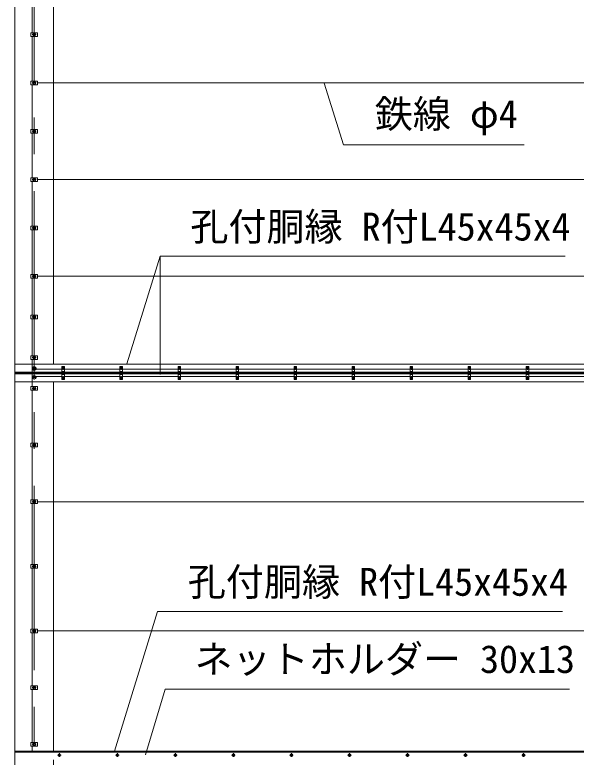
# Model space of a CAD drawing. Units: millimetres at full size; details may follow other scales. Extents: x -12600 to 12600, y -8910 to 8910.
# Drawn here: x -9497 to -6595, y -2969 to 869 of the extents above; entities that cross this region are included whole.
import ezdxf
from ezdxf.enums import TextEntityAlignment as Align

# ---------------------------------------------------------------- set-up
doc = ezdxf.new("R2010")
doc.units = ezdxf.units.MM
doc.header["$LTSCALE"] = 30
doc.linetypes.add('USER1', pattern=[50.8, 31.75, -6.35, 6.35, -6.35])
for name, color, linetype, lineweight in [('0-0_D-STR-TXT', 7, 'Continuous', 13), ('0-2_D-BMK', 2, 'USER1', 13), ('0-3_D-STR3', 3, 'Continuous', 13), ('0-4_D-STR1', 1, 'Continuous', 18)]:
    doc.layers.add(name, color=color, linetype=linetype, lineweight=lineweight)
doc.styles.add('ＭＳ ゴシック', font='')
doc.styles.get('ＭＳ ゴシック').set_extended_font_data('MS Gothic')

msp = doc.modelspace()

# ---------------------------------------------------------------- linework, layer by layer
at = {"layer": '0-0_D-STR-TXT'}
msp.add_line((-8745.65, -378.98), (-8745.65, -991.18), dxfattribs=at)
for points in [[(-6863.62, 196.96), (-7797.61, 196.96), (-7898.56, 515.44)], [(-6652.02, -378.98), (-8745.65, -378.98), (-8917.5, -935.74)], [(-6665.31, -2215.84), (-8758.95, -2215.84), (-8981.89, -2938.15)], [(-6630.2, -2618.06), (-8719.27, -2618.06), (-8822.53, -2957.35)]]:
    msp.add_lwpolyline(points, dxfattribs=at)
at = {"layer": '0-2_D-BMK'}
for p, q in [((-9397.14, -4042.65), (-9397.14, 7077.35)), ((-9407.14, 767.35), (-9387.14, 767.35)), ((-9407.14, 517.35), (-9387.14, 517.35)), ((-9407.14, 267.35), (-9387.14, 267.35)), ((-9407.14, 17.35), (-9387.14, 17.35)), ((-9407.14, -232.65), (-9387.14, -232.65)), ((-9407.14, -482.65), (-9387.14, -482.65)), ((-9407.14, -692.65), (-9387.14, -692.65)), ((-9407.14, -902.65), (-9387.14, -902.65)), ((-9254.58, -958.65), (-9239.71, -958.65)), ((-9247.14, -966.09), (-9247.14, -951.21)), ((-8954.58, -958.65), (-8939.71, -958.65)), ((-8947.14, -966.09), (-8947.14, -951.21)), ((-8654.58, -958.65), (-8639.71, -958.65)), ((-8647.14, -966.09), (-8647.14, -951.21)), ((-8354.58, -958.65), (-8339.71, -958.65)), ((-8347.14, -966.09), (-8347.14, -951.21)), ((-8054.58, -958.65), (-8039.71, -958.65)), ((-8047.14, -966.09), (-8047.14, -951.21)), ((-7754.58, -958.65), (-7739.71, -958.65)), ((-7747.14, -966.09), (-7747.14, -951.21)), ((-7454.58, -958.65), (-7439.71, -958.65)), ((-7447.14, -966.09), (-7447.14, -951.21)), ((-7154.58, -958.65), (-7139.71, -958.65)), ((-7147.14, -966.09), (-7147.14, -951.21)), ((-6854.58, -958.65), (-6839.71, -958.65)), ((-6847.14, -966.09), (-6847.14, -951.21)), ((-9384.39, -959.65), (-9409.89, -959.65)), ((-9384.39, -1005.65), (-9409.89, -1005.65)), ((-9254.58, -1006.65), (-9239.71, -1006.65)), ((-9247.14, -999.21), (-9247.14, -1014.09)), ((-8954.58, -1006.65), (-8939.71, -1006.65)), ((-8947.14, -999.21), (-8947.14, -1014.09)), ((-8654.58, -1006.65), (-8639.71, -1006.65)), ((-8647.14, -999.21), (-8647.14, -1014.09)), ((-8354.58, -1006.65), (-8339.71, -1006.65)), ((-8347.14, -999.21), (-8347.14, -1014.09)), ((-8054.58, -1006.65), (-8039.71, -1006.65)), ((-8047.14, -999.21), (-8047.14, -1014.09)), ((-7754.58, -1006.65), (-7739.71, -1006.65)), ((-7747.14, -999.21), (-7747.14, -1014.09)), ((-7454.58, -1006.65), (-7439.71, -1006.65)), ((-7447.14, -999.21), (-7447.14, -1014.09)), ((-7154.58, -1006.65), (-7139.71, -1006.65)), ((-7147.14, -999.21), (-7147.14, -1014.09)), ((-6854.58, -1006.65), (-6839.71, -1006.65)), ((-6847.14, -999.21), (-6847.14, -1014.09)), ((-9407.14, -1062.65), (-9387.14, -1062.65)), ((-9407.14, -1355.65), (-9387.14, -1355.65)), ((-9407.14, -1648.65), (-9387.14, -1648.65)), ((-9407.14, -1982.65), (-9387.14, -1982.65)), ((-9407.14, -2316.65), (-9387.14, -2316.65)), ((-9407.14, -2609.65), (-9387.14, -2609.65)), ((-9407.14, -2902.65), (-9387.14, -2902.65)), ((-9267.14, -2948.98), (-9267.14, -2968.33)), ((-8967.14, -2948.98), (-8967.14, -2968.33)), ((-8667.14, -2948.98), (-8667.14, -2968.33)), ((-8367.14, -2948.98), (-8367.14, -2968.33)), ((-8067.14, -2948.98), (-8067.14, -2968.33)), ((-7767.14, -2948.98), (-7767.14, -2968.33)), ((-7467.14, -2948.98), (-7467.14, -2968.33)), ((-7167.14, -2948.98), (-7167.14, -2968.33)), ((-6867.14, -2948.98), (-6867.14, -2968.33)), ((-9257.47, -2958.65), (-9276.82, -2958.65)), ((-8957.47, -2958.65), (-8976.82, -2958.65)), ((-8657.47, -2958.65), (-8676.82, -2958.65)), ((-8357.47, -2958.65), (-8376.82, -2958.65)), ((-8057.47, -2958.65), (-8076.82, -2958.65)), ((-7757.47, -2958.65), (-7776.82, -2958.65)), ((-7457.47, -2958.65), (-7476.82, -2958.65)), ((-7157.47, -2958.65), (-7176.82, -2958.65)), ((-6857.47, -2958.65), (-6876.82, -2958.65))]:
    msp.add_line(p, q, dxfattribs=at)
at = {"layer": '0-3_D-STR3'}
for p, q in [((-9407.14, 776.85), (-9407.14, 1007.85)), ((-9414.34, 776.85), (-9379.94, 776.85)), ((-9414.34, 776.85), (-9414.34, 757.85)), ((-9403.64, 771.1), (-9397.14, 774.85)), ((-9403.64, 763.59), (-9403.64, 771.1)), ((-9397.14, 774.85), (-9390.64, 771.1)), ((-9390.64, 771.1), (-9390.64, 763.59)), ((-9379.94, 776.85), (-9379.94, 757.85)), ((-9414.34, 757.85), (-9379.94, 757.85)), ((-9407.14, 526.85), (-9407.14, 757.85)), ((-9397.14, 759.84), (-9403.64, 763.59)), ((-9390.64, 763.59), (-9397.14, 759.84)), ((-9414.34, 526.85), (-9379.94, 526.85)), ((-9414.34, 526.85), (-9414.34, 507.85)), ((-9414.34, 507.85), (-9379.94, 507.85)), ((-9407.14, 276.85), (-9407.14, 507.85)), ((-9403.64, 521.1), (-9397.14, 524.85)), ((-9403.64, 513.59), (-9403.64, 521.1)), ((-9397.14, 509.84), (-9403.64, 513.59)), ((-9397.14, 524.85), (-9390.64, 521.1)), ((-9390.64, 513.59), (-9397.14, 509.84)), ((-9390.64, 521.1), (-9390.64, 513.59)), ((-9379.94, 526.85), (-9379.94, 507.85)), ((-9379.94, 517.35), (-6406.64, 517.35)), ((-9414.34, 276.85), (-9379.94, 276.85)), ((-9414.34, 276.85), (-9414.34, 257.85)), ((-9403.64, 271.1), (-9397.14, 274.85)), ((-9403.64, 263.59), (-9403.64, 271.1)), ((-9397.14, 274.85), (-9390.64, 271.1)), ((-9390.64, 271.1), (-9390.64, 263.59)), ((-9379.94, 276.85), (-9379.94, 257.85)), ((-9414.34, 257.85), (-9379.94, 257.85)), ((-9407.14, 26.85), (-9407.14, 257.85)), ((-9397.14, 259.84), (-9403.64, 263.59)), ((-9390.64, 263.59), (-9397.14, 259.84)), ((-9414.34, 26.85), (-9379.94, 26.85)), ((-9414.34, 26.85), (-9414.34, 7.85)), ((-9414.34, 7.85), (-9379.94, 7.85)), ((-9407.14, -223.15), (-9407.14, 7.85)), ((-9403.64, 21.1), (-9397.14, 24.85)), ((-9403.64, 13.59), (-9403.64, 21.1)), ((-9397.14, 9.84), (-9403.64, 13.59)), ((-9397.14, 24.85), (-9390.64, 21.1)), ((-9390.64, 13.59), (-9397.14, 9.84)), ((-9390.64, 21.1), (-9390.64, 13.59)), ((-9379.94, 26.85), (-9379.94, 7.85)), ((-9379.94, 17.35), (-6406.64, 17.35)), ((-9414.34, -223.15), (-9379.94, -223.15)), ((-9414.34, -223.15), (-9414.34, -242.15)), ((-9403.64, -228.9), (-9397.14, -225.15)), ((-9403.64, -236.41), (-9403.64, -228.9)), ((-9397.14, -225.15), (-9390.64, -228.9)), ((-9390.64, -228.9), (-9390.64, -236.41)), ((-9379.94, -223.15), (-9379.94, -242.15)), ((-9414.34, -242.15), (-9379.94, -242.15)), ((-9407.14, -473.15), (-9407.14, -242.15)), ((-9397.14, -240.16), (-9403.64, -236.41)), ((-9390.64, -236.41), (-9397.14, -240.16)), ((-9414.34, -473.15), (-9379.94, -473.15)), ((-9414.34, -473.15), (-9414.34, -492.15)), ((-9414.34, -492.15), (-9379.94, -492.15)), ((-9407.14, -683.15), (-9407.14, -492.15)), ((-9403.64, -478.9), (-9397.14, -475.15)), ((-9403.64, -486.41), (-9403.64, -478.9)), ((-9397.14, -490.16), (-9403.64, -486.41)), ((-9397.14, -475.15), (-9390.64, -478.9)), ((-9390.64, -486.41), (-9397.14, -490.16)), ((-9390.64, -478.9), (-9390.64, -486.41)), ((-9379.94, -473.15), (-9379.94, -492.15)), ((-9379.94, -482.65), (-6406.64, -482.65)), ((-9414.34, -683.15), (-9379.94, -683.15)), ((-9414.34, -683.15), (-9414.34, -702.15)), ((-9403.64, -688.9), (-9397.14, -685.15)), ((-9403.64, -696.41), (-9403.64, -688.9)), ((-9397.14, -685.15), (-9390.64, -688.9)), ((-9390.64, -688.9), (-9390.64, -696.41)), ((-9379.94, -683.15), (-9379.94, -702.15)), ((-9414.34, -702.15), (-9379.94, -702.15)), ((-9407.14, -893.15), (-9407.14, -702.15)), ((-9397.14, -700.16), (-9403.64, -696.41)), ((-9390.64, -696.41), (-9397.14, -700.16)), ((-9414.34, -893.15), (-9379.94, -893.15)), ((-9414.34, -893.15), (-9414.34, -912.15)), ((-9414.34, -912.15), (-9379.94, -912.15)), ((-9407.14, -977.65), (-9407.14, -912.15)), ((-9403.64, -898.9), (-9397.14, -895.15)), ((-9403.64, -906.41), (-9403.64, -898.9)), ((-9397.14, -910.16), (-9403.64, -906.41)), ((-9397.14, -895.15), (-9390.64, -898.9)), ((-9390.64, -906.41), (-9397.14, -910.16)), ((-9390.64, -898.9), (-9390.64, -906.41)), ((-9379.94, -893.15), (-9379.94, -912.15)), ((-9253.64, -974.65), (-9253.64, -948.65)), ((-9240.64, -948.65), (-9253.64, -948.65)), ((-9240.64, -974.65), (-9240.64, -948.65)), ((-8953.64, -974.65), (-8953.64, -948.65)), ((-8940.64, -948.65), (-8953.64, -948.65)), ((-8940.64, -974.65), (-8940.64, -948.65)), ((-8653.64, -974.65), (-8653.64, -948.65)), ((-8640.64, -948.65), (-8653.64, -948.65)), ((-8640.64, -974.65), (-8640.64, -948.65)), ((-8353.64, -974.65), (-8353.64, -948.65)), ((-8340.64, -948.65), (-8353.64, -948.65)), ((-8340.64, -974.65), (-8340.64, -948.65)), ((-8053.64, -974.65), (-8053.64, -948.65)), ((-8040.64, -948.65), (-8053.64, -948.65)), ((-8040.64, -974.65), (-8040.64, -948.65)), ((-7753.64, -974.65), (-7753.64, -948.65)), ((-7740.64, -948.65), (-7753.64, -948.65)), ((-7740.64, -974.65), (-7740.64, -948.65)), ((-7453.64, -974.65), (-7453.64, -948.65)), ((-7440.64, -948.65), (-7453.64, -948.65)), ((-7440.64, -974.65), (-7440.64, -948.65)), ((-7153.64, -974.65), (-7153.64, -948.65)), ((-7140.64, -948.65), (-7153.64, -948.65)), ((-7140.64, -974.65), (-7140.64, -948.65)), ((-6853.64, -974.65), (-6853.64, -948.65)), ((-6840.64, -948.65), (-6853.64, -948.65)), ((-6840.64, -974.65), (-6840.64, -948.65)), ((-9407.14, -963.65), (-9253.64, -963.65)), ((-9407.14, -1053.15), (-9407.14, -987.65)), ((-9397.14, -969.47), (-9405.64, -964.56)), ((-9388.64, -964.56), (-9397.14, -969.47)), ((-9240.64, -974.65), (-9253.64, -974.65)), ((-9253.64, -990.65), (-9253.64, -1016.65)), ((-9240.64, -990.65), (-9253.64, -990.65)), ((-9240.64, -963.65), (-8953.64, -963.65)), ((-9240.64, -990.65), (-9240.64, -1016.65)), ((-8940.64, -974.65), (-8953.64, -974.65)), ((-8953.64, -990.65), (-8953.64, -1016.65)), ((-8940.64, -990.65), (-8953.64, -990.65)), ((-8940.64, -963.65), (-8653.64, -963.65)), ((-8940.64, -990.65), (-8940.64, -1016.65)), ((-8640.64, -974.65), (-8653.64, -974.65)), ((-8653.64, -990.65), (-8653.64, -1016.65)), ((-8640.64, -990.65), (-8653.64, -990.65)), ((-8640.64, -963.65), (-8353.64, -963.65)), ((-8640.64, -990.65), (-8640.64, -1016.65)), ((-8340.64, -974.65), (-8353.64, -974.65)), ((-8353.64, -990.65), (-8353.64, -1016.65)), ((-8340.64, -990.65), (-8353.64, -990.65)), ((-8340.64, -963.65), (-8053.64, -963.65)), ((-8340.64, -990.65), (-8340.64, -1016.65)), ((-8040.64, -974.65), (-8053.64, -974.65)), ((-8053.64, -990.65), (-8053.64, -1016.65)), ((-8040.64, -990.65), (-8053.64, -990.65)), ((-8040.64, -963.65), (-7753.64, -963.65)), ((-8040.64, -990.65), (-8040.64, -1016.65)), ((-7740.64, -974.65), (-7753.64, -974.65)), ((-7753.64, -990.65), (-7753.64, -1016.65)), ((-7740.64, -990.65), (-7753.64, -990.65)), ((-7740.64, -963.65), (-7453.64, -963.65)), ((-7740.64, -990.65), (-7740.64, -1016.65)), ((-7440.64, -974.65), (-7453.64, -974.65)), ((-7453.64, -990.65), (-7453.64, -1016.65)), ((-7440.64, -990.65), (-7453.64, -990.65)), ((-7440.64, -963.65), (-7153.64, -963.65)), ((-7440.64, -990.65), (-7440.64, -1016.65)), ((-7140.64, -974.65), (-7153.64, -974.65)), ((-7153.64, -990.65), (-7153.64, -1016.65)), ((-7140.64, -990.65), (-7153.64, -990.65)), ((-7140.64, -963.65), (-6853.64, -963.65)), ((-7140.64, -990.65), (-7140.64, -1016.65)), ((-6840.64, -974.65), (-6853.64, -974.65)), ((-6853.64, -990.65), (-6853.64, -1016.65)), ((-6840.64, -990.65), (-6853.64, -990.65)), ((-6840.64, -963.65), (-6553.64, -963.65)), ((-6840.64, -990.65), (-6840.64, -1016.65)), ((-9407.14, -1001.65), (-9253.64, -1001.65)), ((-9397.14, -1015.47), (-9405.64, -1010.56)), ((-9388.64, -1010.56), (-9397.14, -1015.47)), ((-9240.64, -1016.65), (-9253.64, -1016.65)), ((-9240.64, -1001.65), (-8953.64, -1001.65)), ((-8940.64, -1016.65), (-8953.64, -1016.65)), ((-8940.64, -1001.65), (-8653.64, -1001.65)), ((-8640.64, -1016.65), (-8653.64, -1016.65)), ((-8640.64, -1001.65), (-8353.64, -1001.65)), ((-8340.64, -1016.65), (-8353.64, -1016.65)), ((-8340.64, -1001.65), (-8053.64, -1001.65)), ((-8040.64, -1016.65), (-8053.64, -1016.65)), ((-8040.64, -1001.65), (-7753.64, -1001.65)), ((-7740.64, -1016.65), (-7753.64, -1016.65)), ((-7740.64, -1001.65), (-7453.64, -1001.65)), ((-7440.64, -1016.65), (-7453.64, -1016.65)), ((-7440.64, -1001.65), (-7153.64, -1001.65)), ((-7140.64, -1016.65), (-7153.64, -1016.65)), ((-7140.64, -1001.65), (-6853.64, -1001.65)), ((-6840.64, -1016.65), (-6853.64, -1016.65)), ((-6840.64, -1001.65), (-6553.64, -1001.65)), ((-9414.34, -1053.15), (-9379.94, -1053.15)), ((-9414.34, -1053.15), (-9414.34, -1072.15)), ((-9414.34, -1072.15), (-9379.94, -1072.15)), ((-9407.14, -1346.15), (-9407.14, -1072.15)), ((-9403.64, -1058.9), (-9397.14, -1055.15)), ((-9403.64, -1066.41), (-9403.64, -1058.9)), ((-9397.14, -1070.16), (-9403.64, -1066.41)), ((-9397.14, -1055.15), (-9390.64, -1058.9)), ((-9390.64, -1066.41), (-9397.14, -1070.16)), ((-9390.64, -1058.9), (-9390.64, -1066.41)), ((-9379.94, -1053.15), (-9379.94, -1072.15)), ((-9414.34, -1346.15), (-9379.94, -1346.15)), ((-9414.34, -1346.15), (-9414.34, -1365.15)), ((-9414.34, -1365.15), (-9379.94, -1365.15)), ((-9407.14, -1639.15), (-9407.14, -1365.15)), ((-9403.64, -1351.9), (-9397.14, -1348.15)), ((-9403.64, -1359.41), (-9403.64, -1351.9)), ((-9397.14, -1363.16), (-9403.64, -1359.41)), ((-9397.14, -1348.15), (-9390.64, -1351.9)), ((-9390.64, -1359.41), (-9397.14, -1363.16)), ((-9390.64, -1351.9), (-9390.64, -1359.41)), ((-9379.94, -1346.15), (-9379.94, -1365.15)), ((-9414.34, -1639.15), (-9379.94, -1639.15)), ((-9414.34, -1639.15), (-9414.34, -1658.15)), ((-9403.64, -1644.9), (-9397.14, -1641.15)), ((-9403.64, -1652.41), (-9403.64, -1644.9)), ((-9397.14, -1641.15), (-9390.64, -1644.9)), ((-9390.64, -1644.9), (-9390.64, -1652.41)), ((-9379.94, -1639.15), (-9379.94, -1658.15)), ((-9379.94, -1648.65), (-6406.64, -1648.65)), ((-9414.34, -1658.15), (-9379.94, -1658.15)), ((-9407.14, -1973.15), (-9407.14, -1658.15)), ((-9397.14, -1656.16), (-9403.64, -1652.41)), ((-9390.64, -1652.41), (-9397.14, -1656.16)), ((-9414.34, -1973.15), (-9379.94, -1973.15)), ((-9414.34, -1973.15), (-9414.34, -1992.15)), ((-9414.34, -1992.15), (-9379.94, -1992.15)), ((-9407.14, -2307.15), (-9407.14, -1992.15)), ((-9403.64, -1978.9), (-9397.14, -1975.15)), ((-9403.64, -1986.41), (-9403.64, -1978.9)), ((-9397.14, -1990.16), (-9403.64, -1986.41)), ((-9397.14, -1975.15), (-9390.64, -1978.9)), ((-9390.64, -1986.41), (-9397.14, -1990.16)), ((-9390.64, -1978.9), (-9390.64, -1986.41)), ((-9379.94, -1973.15), (-9379.94, -1992.15)), ((-9414.34, -2307.15), (-9379.94, -2307.15)), ((-9414.34, -2307.15), (-9414.34, -2326.15)), ((-9414.34, -2326.15), (-9379.94, -2326.15)), ((-9407.14, -2600.15), (-9407.14, -2326.15)), ((-9403.64, -2312.9), (-9397.14, -2309.15)), ((-9403.64, -2320.41), (-9403.64, -2312.9)), ((-9397.14, -2324.16), (-9403.64, -2320.41)), ((-9397.14, -2309.15), (-9390.64, -2312.9)), ((-9390.64, -2320.41), (-9397.14, -2324.16)), ((-9390.64, -2312.9), (-9390.64, -2320.41)), ((-9379.94, -2307.15), (-9379.94, -2326.15)), ((-9379.94, -2316.65), (-6406.64, -2316.65)), ((-9414.34, -2600.15), (-9379.94, -2600.15)), ((-9414.34, -2600.15), (-9414.34, -2619.15)), ((-9403.64, -2605.9), (-9397.14, -2602.15)), ((-9403.64, -2613.41), (-9403.64, -2605.9)), ((-9397.14, -2602.15), (-9390.64, -2605.9)), ((-9390.64, -2605.9), (-9390.64, -2613.41)), ((-9379.94, -2600.15), (-9379.94, -2619.15)), ((-9414.34, -2619.15), (-9379.94, -2619.15)), ((-9407.14, -2893.15), (-9407.14, -2619.15)), ((-9397.14, -2617.16), (-9403.64, -2613.41)), ((-9390.64, -2613.41), (-9397.14, -2617.16)), ((-9414.34, -2893.15), (-9379.94, -2893.15)), ((-9414.34, -2893.15), (-9414.34, -2912.15)), ((-9414.34, -2912.15), (-9379.94, -2912.15)), ((-9407.14, -2943.65), (-9407.14, -2912.15)), ((-9403.64, -2898.9), (-9397.14, -2895.15)), ((-9403.64, -2906.41), (-9403.64, -2898.9)), ((-9397.14, -2910.16), (-9403.64, -2906.41)), ((-9397.14, -2895.15), (-9390.64, -2898.9)), ((-9390.64, -2906.41), (-9397.14, -2910.16)), ((-9390.64, -2898.9), (-9390.64, -2906.41)), ((-9379.94, -2893.15), (-9379.94, -2912.15)), ((-4397.14, -2943.65), (-9497.14, -2943.65))]:
    msp.add_line(p, q, dxfattribs=at)
for points in [[(-9405.64, -964.56), (-9405.64, -954.75), (-9397.14, -949.84)], [(-9397.14, -949.84), (-9388.64, -954.75), (-9388.64, -964.56)], [(-9405.64, -1010.56), (-9405.64, -1000.75), (-9397.14, -995.84)], [(-9397.14, -995.84), (-9388.64, -1000.75), (-9388.64, -1010.56)]]:
    msp.add_lwpolyline(points, dxfattribs=at)
for points in [[(-9267.14, -2952.9), (-9272.12, -2955.78), (-9272.12, -2961.53), (-9267.14, -2964.4), (-9262.17, -2961.53), (-9262.17, -2955.78)], [(-8967.14, -2952.9), (-8972.12, -2955.78), (-8972.12, -2961.53), (-8967.14, -2964.4), (-8962.17, -2961.53), (-8962.17, -2955.78)], [(-8667.14, -2952.9), (-8672.12, -2955.78), (-8672.12, -2961.53), (-8667.14, -2964.4), (-8662.17, -2961.53), (-8662.17, -2955.78)], [(-8367.14, -2952.9), (-8372.12, -2955.78), (-8372.12, -2961.53), (-8367.14, -2964.4), (-8362.17, -2961.53), (-8362.17, -2955.78)], [(-8067.14, -2952.9), (-8072.12, -2955.78), (-8072.12, -2961.53), (-8067.14, -2964.4), (-8062.17, -2961.53), (-8062.17, -2955.78)], [(-7767.14, -2952.9), (-7772.12, -2955.78), (-7772.12, -2961.53), (-7767.14, -2964.4), (-7762.17, -2961.53), (-7762.17, -2955.78)], [(-7467.14, -2952.9), (-7472.12, -2955.78), (-7472.12, -2961.53), (-7467.14, -2964.4), (-7462.17, -2961.53), (-7462.17, -2955.78)], [(-7167.14, -2952.9), (-7172.12, -2955.78), (-7172.12, -2961.53), (-7167.14, -2964.4), (-7162.17, -2961.53), (-7162.17, -2955.78)], [(-6867.14, -2952.9), (-6872.12, -2955.78), (-6872.12, -2961.53), (-6867.14, -2964.4), (-6862.17, -2961.53), (-6862.17, -2955.78)]]:
    msp.add_lwpolyline(points, close=True, dxfattribs=at)
for centre, radius in [((-9397.14, 767.35), 6.25), ((-9397.14, 517.35), 6.25), ((-9397.14, 267.35), 6.25), ((-9397.14, 17.35), 6.25), ((-9397.14, -232.65), 6.25), ((-9397.14, -482.65), 6.25), ((-9397.14, -692.65), 6.25), ((-9397.14, -902.65), 6.25), ((-9397.14, -959.65), 8.25), ((-9247.14, -958.65), 5.25), ((-8947.14, -958.65), 5.25), ((-8647.14, -958.65), 5.25), ((-8347.14, -958.65), 5.25), ((-8047.14, -958.65), 5.25), ((-7747.14, -958.65), 5.25), ((-7447.14, -958.65), 5.25), ((-7147.14, -958.65), 5.25), ((-6847.14, -958.65), 5.25), ((-9397.14, -1005.65), 8.25), ((-9247.14, -1006.65), 5.25), ((-8947.14, -1006.65), 5.25), ((-8647.14, -1006.65), 5.25), ((-8347.14, -1006.65), 5.25), ((-8047.14, -1006.65), 5.25), ((-7747.14, -1006.65), 5.25), ((-7447.14, -1006.65), 5.25), ((-7147.14, -1006.65), 5.25), ((-6847.14, -1006.65), 5.25), ((-9397.14, -1062.65), 6.25), ((-9397.14, -1355.65), 6.25), ((-9397.14, -1648.65), 6.25), ((-9397.14, -1982.65), 6.25), ((-9397.14, -2316.65), 6.25), ((-9397.14, -2609.65), 6.25), ((-9397.14, -2902.65), 6.25), ((-9267.14, -2958.65), 6.5), ((-9267.14, -2958.65), 4.98), ((-8967.14, -2958.65), 6.5), ((-8967.14, -2958.65), 4.98), ((-8667.14, -2958.65), 6.5), ((-8667.14, -2958.65), 4.98), ((-8367.14, -2958.65), 6.5), ((-8367.14, -2958.65), 4.98), ((-8067.14, -2958.65), 6.5), ((-8067.14, -2958.65), 4.98), ((-7767.14, -2958.65), 6.5), ((-7767.14, -2958.65), 4.98), ((-7467.14, -2958.65), 6.5), ((-7467.14, -2958.65), 4.98), ((-7167.14, -2958.65), 6.5), ((-7167.14, -2958.65), 4.98), ((-6867.14, -2958.65), 6.5), ((-6867.14, -2958.65), 4.98)]:
    msp.add_circle(centre, radius, dxfattribs=at)
at = {"layer": '0-4_D-STR1'}
for p, q in [((-9297.14, -937.65), (-9297.14, 2972.35)), ((-9497.14, -937.65), (-4397.14, -937.65)), ((-9497.14, -978.65), (-4397.14, -978.65)), ((-9497.14, -982.65), (-4397.14, -982.65)), ((-9497.14, -986.65), (-4397.14, -986.65)), ((-9497.14, -1027.65), (-4397.14, -1027.65)), ((-9297.14, -2937.65), (-9297.14, -1027.65)), ((-9497.14, -2937.65), (-4397.14, -2937.65))]:
    msp.add_line(p, q, dxfattribs=at)
msp.add_lwpolyline([(-9297.14, 7017.35), (-9497.14, 7017.35), (-9497.14, -3982.65), (-9297.14, -3982.65), (-9297.14, -2982.65)], dxfattribs=at)

# ---------------------------------------------------------------- texts
at = {"layer": '0-0_D-STR-TXT', "style": 'ＭＳ ゴシック'}
for s, p in [('鉄線 φ4', (-7636.46, 241.56)), ('孔付胴縁 R付L45x45x4', (-8589.84, -341.23)), ('孔付胴縁 R付L45x45x4', (-8603.13, -2178.08)), ('ネットホルダー 30x13', (-8568.02, -2577.26))]:
    msp.add_text(s, height=144.3, dxfattribs=at).set_placement(p, align=Align.BOTTOM_LEFT)

doc.saveas('drawing.dxf')
